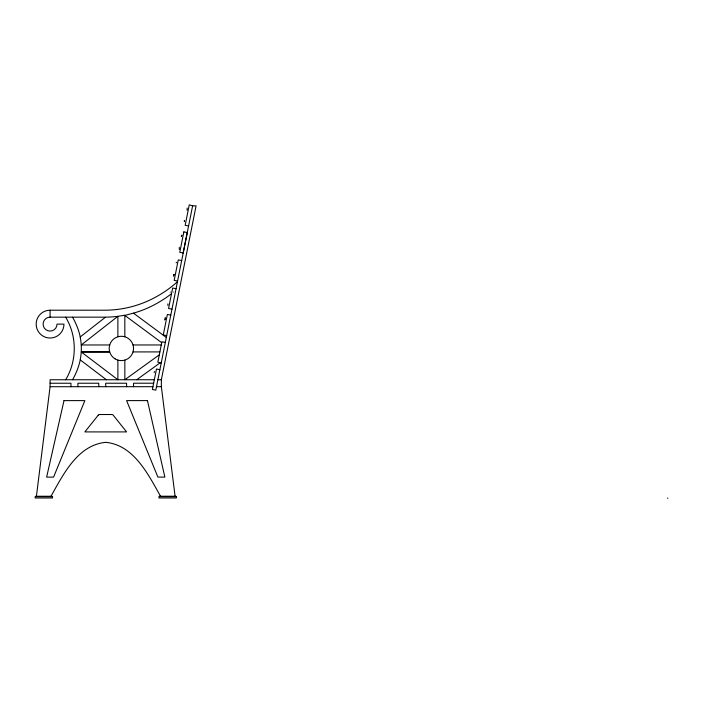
<?xml version="1.0" encoding="UTF-8"?>
<svg xmlns="http://www.w3.org/2000/svg" width="703" height="703" viewBox="0 0 703 703"><rect width="100%" height="100%" fill="white"/><g stroke="black" fill="none" stroke-linecap="round" stroke-linejoin="round"><path stroke-width="0.53" stroke-dasharray="3.52 2.64" d="M170.073 292.685L170.434 291.657M173.913 291.736L173.123 292.395"/><path stroke-width="1.05" d="M164.625 319.962L165.214 318.696M36.415 496.256L50.08 386.712L50.08 379.761L154.326 379.734M188.589 225.979L185.179 225.303L189.265 204.837L192.622 205.856L196.093 205.856L161.356 379.734L161.365 386.685L175.082 496.221M192.675 205.522L155.794 390.165L152.384 389.488L156.47 369.022L159.88 369.708M154.098 372.511L154.651 371.544M174.028 274.398L173.492 275.91M173.667 274.891L173.949 274.478L173.5 275.954M167.876 303.872L167.868 305.418M65.678 379.752C77.119 360.815 77.119 336.096 65.66 317.158M50.985 496.256C63.288 474.42 77.62 445.052 105.731 442.336C133.851 445.043 148.201 474.402 160.512 496.23M165.231 317.369L165.223 319.215M187.121 208.114L187.121 210.232M176.128 262.808L176.594 262.316M179.291 247.333L179.291 249.451M124.835 336.781L124.835 315.208L117.876 316.324A106.118 106.118 0 0 1 105.529 317.15L80.168 336.983A57.795 57.795 0 0 1 81.24 344.98A56.266 56.266 0 0 1 81.24 351.931A57.787 57.787 0 0 1 80.186 359.866L106.39 379.743M159.3 354.848L124.844 379.743L124.844 360.112M136.725 379.743L160.31 362.695M171.523 293.678A106.118 106.118 0 0 1 159.757 301.71L158.43 302.492A106.118 106.118 0 0 1 133.473 313.151L124.835 315.41L161.725 342.713M105.019 317.15L50.071 317.167A6.951 6.951 0 0 0 43.111 324.118A6.951 6.951 0 0 0 50.071 331.078A6.951 6.951 0 0 0 57.022 324.118L63.982 324.118A13.911 13.911 0 0 1 50.071 338.029A13.911 13.911 0 0 1 36.161 324.127A13.911 13.911 0 0 1 50.062 310.208L104.624 310.199A106.118 106.118 0 0 0 158.43 295.532L159.748 294.759A106.118 106.118 0 0 0 177.42 281.718M109.694 344.971L81.24 344.98L117.876 316.324L117.884 336.781M133.025 344.962L161.277 344.962M82.33 351.931L109.703 351.922L81.24 351.939L117.893 379.743L117.884 360.112M133.025 351.922L159.889 351.913M157.885 379.734L161.356 379.734M50.08 383.24L70.95 383.232L70.95 386.712M153.632 383.214L133.544 383.214L133.544 386.694M50.08 386.712L152.938 386.694M156.488 386.694L161.365 386.685M35.581 496.256L52.101 496.256M159.388 496.23L175.908 496.221M667.384 498.163L667.85 498.163M181.673 260.585L178.263 259.899L174.177 280.365L177.587 281.042M176.058 288.713L172.648 288.028L168.562 308.494L171.971 309.171M170.776 315.146L167.367 314.461L163.281 334.927L166.69 335.603M165.328 342.423L161.918 341.746L157.832 362.203L161.242 362.889M133.473 313.151L166.268 337.422M126.584 386.694L126.584 383.223L105.722 383.223L105.722 386.703M98.772 386.703L98.763 383.223L77.901 383.232L77.901 386.712M50.062 310.208L50.071 317.167M80.283 359.883A69.711 69.711 0 0 1 72.558 379.717M72.55 317.202A69.746 69.746 0 0 1 80.265 336.965M184.379 221.014C184.458 223.273 184.52 219.108 184.379 221.014M181.33 236.199L181.857 235.189L181.348 236.111M183.861 231.876L179.775 252.333L183.184 253.018L187.27 232.552L183.861 231.876M63.999 400.622L46.626 477.126L53.577 477.126L84.861 400.613L63.999 400.622M98.253 415.174L84.87 431.914L126.593 431.906L113.209 415.174A1.74 1.74 0 0 0 111.847 414.515L99.606 414.524A1.74 1.74 0 0 0 98.253 415.174M147.454 400.605L126.593 400.605L157.903 477.1L164.862 477.1L147.454 400.605M52.54 496.687L35.15 496.687L35.15 497.996L52.54 497.988L52.54 496.687M176.348 496.661L158.957 496.661L158.957 497.97L176.348 497.961L176.348 496.661M115.099 358.882A12.171 12.171 0 0 0 133.535 348.653A12.171 12.171 0 0 0 115.459 337.8A12.171 12.171 0 0 0 115.099 358.882"/></g></svg>
